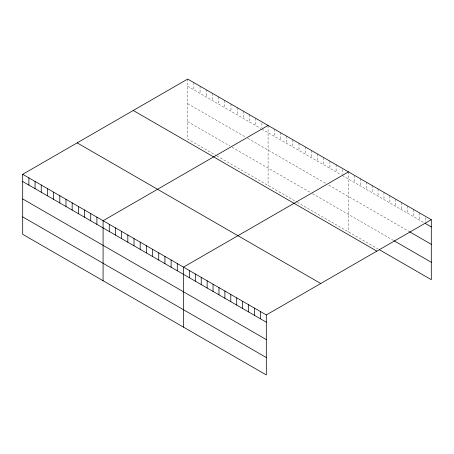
<?xml version="1.0" encoding="UTF-8"?>
<svg xmlns="http://www.w3.org/2000/svg" width="454" height="454" viewBox="0 0 454 454"><rect width="100%" height="100%" fill="white"/><g stroke="black" fill="none" stroke-linecap="round" stroke-linejoin="round"><path stroke-width="0.34" stroke-dasharray="2.27 1.7" d="M187.701 79.047L187.701 139.049L216.371 155.603M187.701 86.26L260.778 128.454M261.901 129.106L341.17 174.869M342.293 175.516L424.201 222.806M187.701 103.682L245.603 137.114M247.85 138.408L326.551 183.847M328.798 185.147L408.821 231.347M187.701 121.632L229.86 145.972M232.108 147.272L310.247 192.382M312.5 193.682L393.436 240.41M216.933 155.926L296.757 202.013M297.319 202.336L378.057 248.951M425.387 217.585L425.387 222.176M419.468 212.858L419.468 220.071M413.554 209.442L413.554 216.66M407.635 206.025L407.635 213.244M401.722 202.609L401.722 209.827M395.803 199.192L395.803 206.411M389.89 195.782L389.89 202.995M383.971 192.365L383.971 199.578M378.057 188.949L378.057 196.162M372.138 185.533L372.138 192.751M366.225 182.116L366.225 189.335M360.306 178.7L360.306 185.919M354.392 175.284L354.392 182.502M348.473 171.873L348.473 231.875M342.293 169.614L342.293 174.205M336.108 164.728L336.108 171.947M329.922 161.159L329.922 168.377M323.742 157.589L323.742 164.808M317.556 154.019L317.556 161.238M311.376 150.45L311.376 157.663M305.19 146.88L305.19 154.093M299.004 143.311L299.004 150.524M292.824 139.741L292.824 146.954M286.639 136.172L286.639 143.385M280.453 132.596L280.453 139.815M274.273 129.027L274.273 136.245M268.087 125.457L268.087 185.465M261.901 123.199L261.901 127.79M255.721 118.318L255.721 125.537M249.535 114.748L249.535 121.961M243.35 111.179L243.35 118.392M237.17 107.609L237.17 114.822M230.984 104.04L230.984 111.253M224.804 100.47L224.804 107.683M218.618 96.895L218.618 104.114M212.432 93.325L212.432 100.544M206.252 89.756L206.252 96.974M200.066 86.186L200.066 93.405M193.881 82.617L193.881 89.835"/><path stroke-width="0.68" d="M22.7 174.308L266.299 314.951L266.299 374.953L22.7 234.309L22.7 174.308L187.701 79.047L431.3 219.691L431.3 279.692L379.238 249.638M268.087 125.457L103.086 220.718L103.086 280.725M348.473 171.873L183.478 267.134L183.478 327.135M266.299 314.951L431.3 219.691M425.387 223.487L431.3 226.904M409.412 231.688L431.3 244.326M394.027 240.756L431.3 262.27M133.249 110.481L376.848 251.124M77.152 142.874L320.751 283.512M22.7 181.526L266.299 322.164M22.7 198.943L266.299 339.586M22.7 216.893L266.299 357.531M260.386 311.535L260.386 318.748M254.467 308.118L254.467 315.337M248.554 304.702L248.554 311.921M242.635 301.286L242.635 308.504M236.721 297.869L236.721 305.088M230.802 294.459L230.802 301.672M224.889 291.042L224.889 298.255M218.976 287.626L218.976 294.839M213.057 284.21L213.057 291.428M207.143 280.793L207.143 288.012M201.224 277.377L201.224 284.596M195.311 273.961L195.311 281.179M189.392 270.55L189.392 277.763M177.293 263.564L177.293 270.777M171.107 259.989L171.107 267.207M164.927 256.419L164.927 263.638M158.741 252.85L158.741 260.068M152.555 249.28L152.555 256.499M146.375 245.71L146.375 252.929M140.19 242.141L140.19 249.354M134.009 238.571L134.009 245.784M127.824 235.002L127.824 242.215M121.638 231.432L121.638 238.645M115.458 227.863L115.458 235.076M109.272 224.287L109.272 231.506M96.906 217.148L96.906 224.367M90.721 213.579L90.721 220.797M84.535 210.009L84.535 217.228M78.355 206.439L78.355 213.658M72.169 202.87L72.169 210.083M65.983 199.3L65.983 206.513M59.803 195.731L59.803 202.944M53.617 192.161L53.617 199.374M47.437 188.586L47.437 195.805M41.252 185.016L41.252 192.235M35.066 181.447L35.066 188.665M28.886 177.877L28.886 185.096"/></g></svg>
